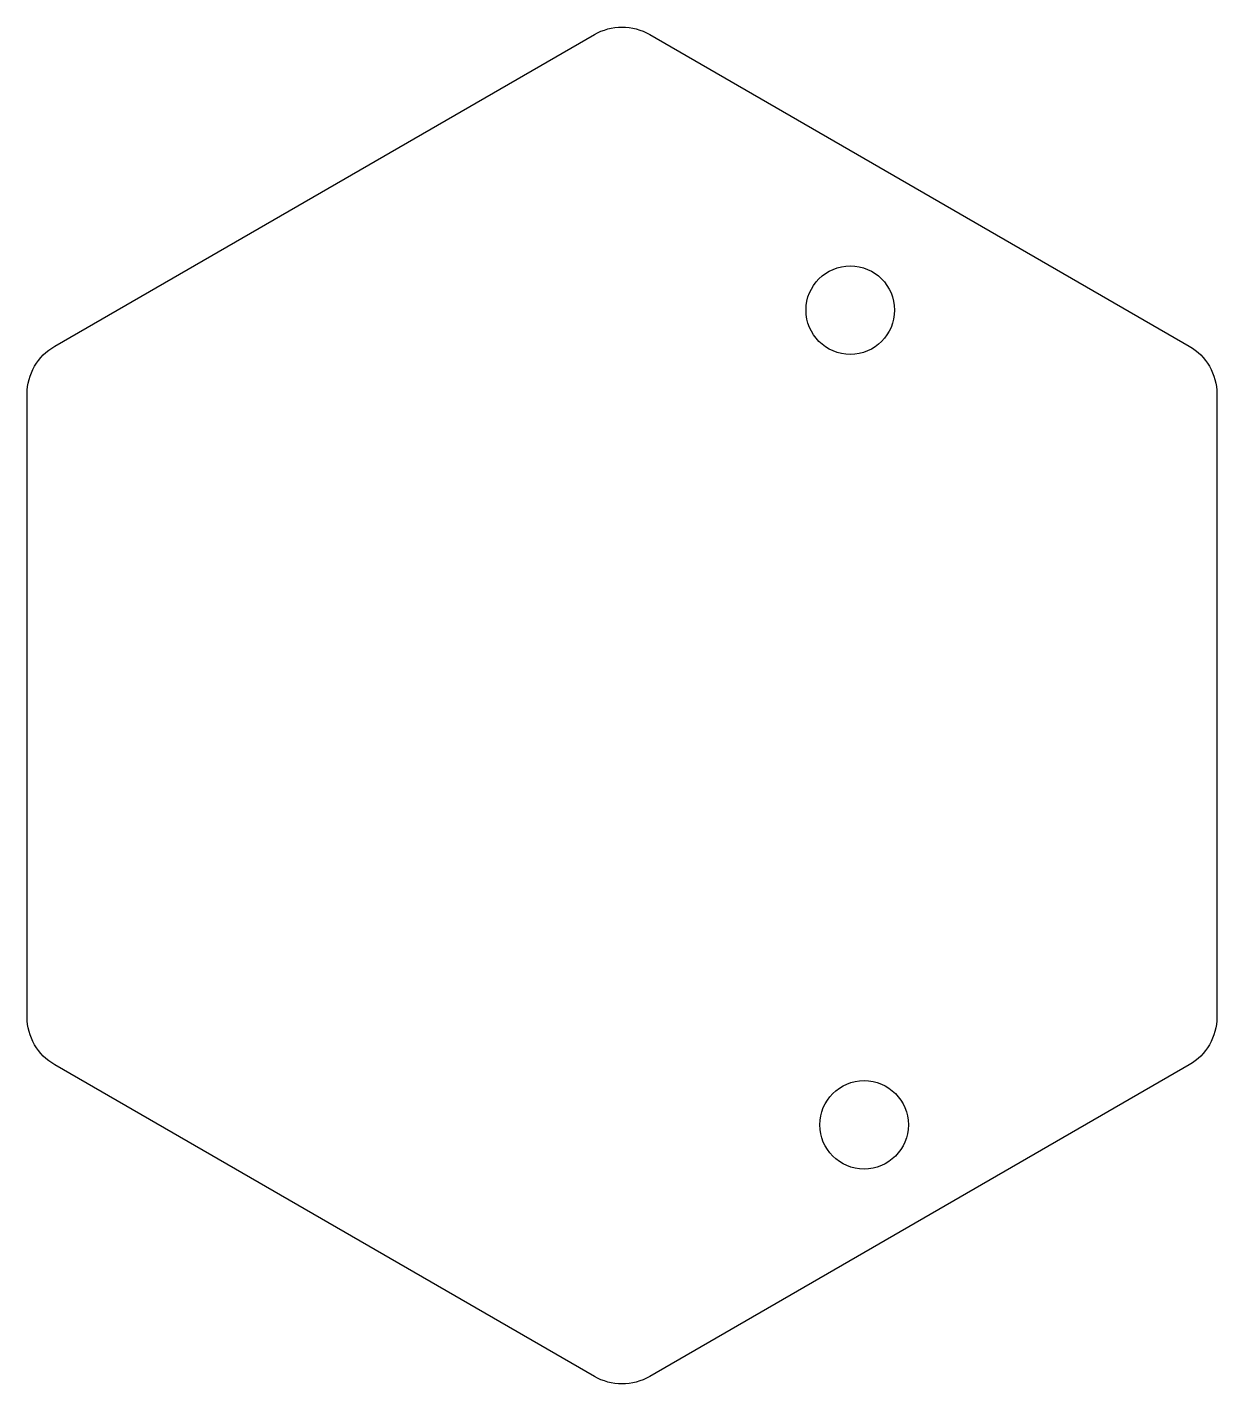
# Model space of a CAD drawing. Header units: millimetres. Extents: x 32.9 to 75.9, y -22.5 to 26.5.
import ezdxf

# ---------------------------------------------------------------- set-up
doc = ezdxf.new("R2010")
doc.units = ezdxf.units.MM

msp = doc.modelspace()

# ---------------------------------------------------------------- linework, layer by layer
msp.add_lwpolyline([(55.403, 26.249), (74.903, 14.99, -0.267949), (75.903, 13.258), (75.903, -9.258, -0.267949), (74.903, -10.99), (55.403, -22.249, -0.267949), (53.403, -22.249), (33.903, -10.99, -0.267949), (32.903, -9.258), (32.903, 13.258, -0.267949), (33.903, 14.99), (53.403, 26.249, -0.267949)], format="xyb", close=True)
for centre in [(62.653, 16.289), (63.153, -13.155)]:
    msp.add_circle(centre, 1.6)

doc.saveas('drawing.dxf')
